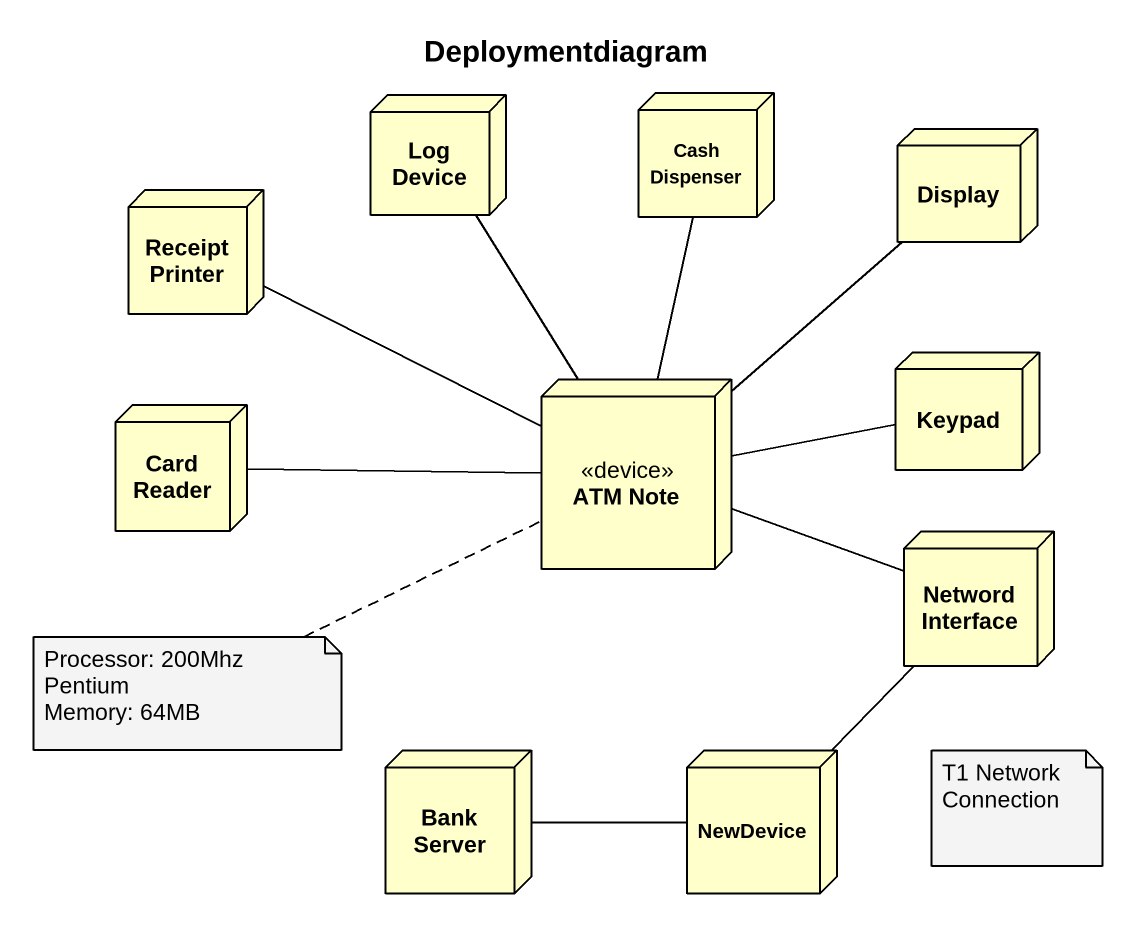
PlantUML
@startuml
title Deploymentdiagram
node "Log Device" as Log_Device
node "Cash Dispenser" as Cash_Dispenser
node Display
node "Receipt Printer" as Receipt_Printer
node Keypad
node "Card Reader" as Card_Reader
node "ATM Note" as ATM_Note <<device>>
node "Netword Interface" as Netword_Interface
node "Bank Server" as Bank_Server
node NewDevice
Log_Device -- ATM_Note
Cash_Dispenser -- ATM_Note
Display -- ATM_Note
Receipt_Printer -right- ATM_Note
Keypad -left- ATM_Note
Card_Reader -right- ATM_Note
Netword_Interface -left- ATM_Note
Netword_Interface -- NewDevice
Bank_Server -right- NewDevice
note left of ATM_Note
  Processor: 200Mhz Pentium
  Memory: 64MB
end note
note as N2
  T1 Network Connection
end note
@enduml
